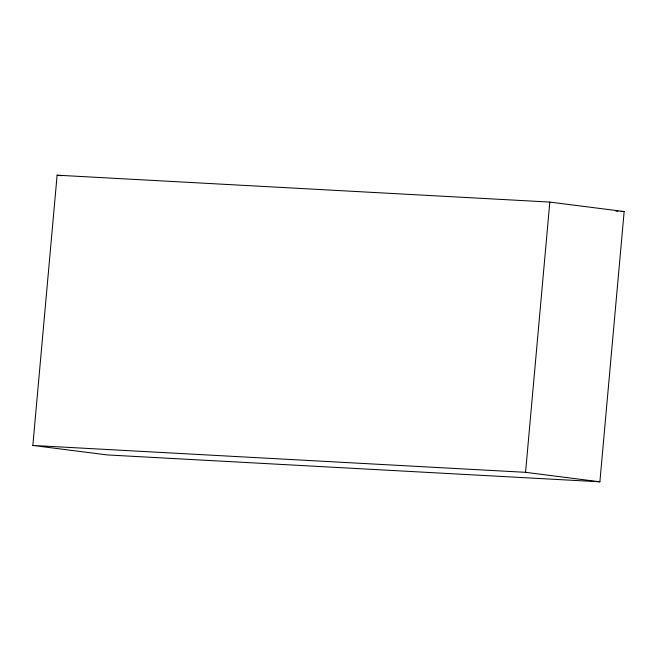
<?xml version="1.0" encoding="UTF-8"?>
<svg xmlns="http://www.w3.org/2000/svg" width="657" height="657" viewBox="0 0 657 657"><rect width="100%" height="100%" fill="white"/><g stroke="black" fill="none" stroke-linecap="round" stroke-linejoin="round"><path stroke-width="0.99" d="M32.85 445.446L57.118 175.189L549.819 202.077L624.15 211.554L599.882 481.811L107.181 454.923L32.85 445.446L525.551 472.326L599.882 481.811M525.551 472.326L549.819 202.077M615.954 211.111L618.007 211.226M621.079 211.39L624.15 211.554M57.118 175.189L61.191 175.706"/></g></svg>
